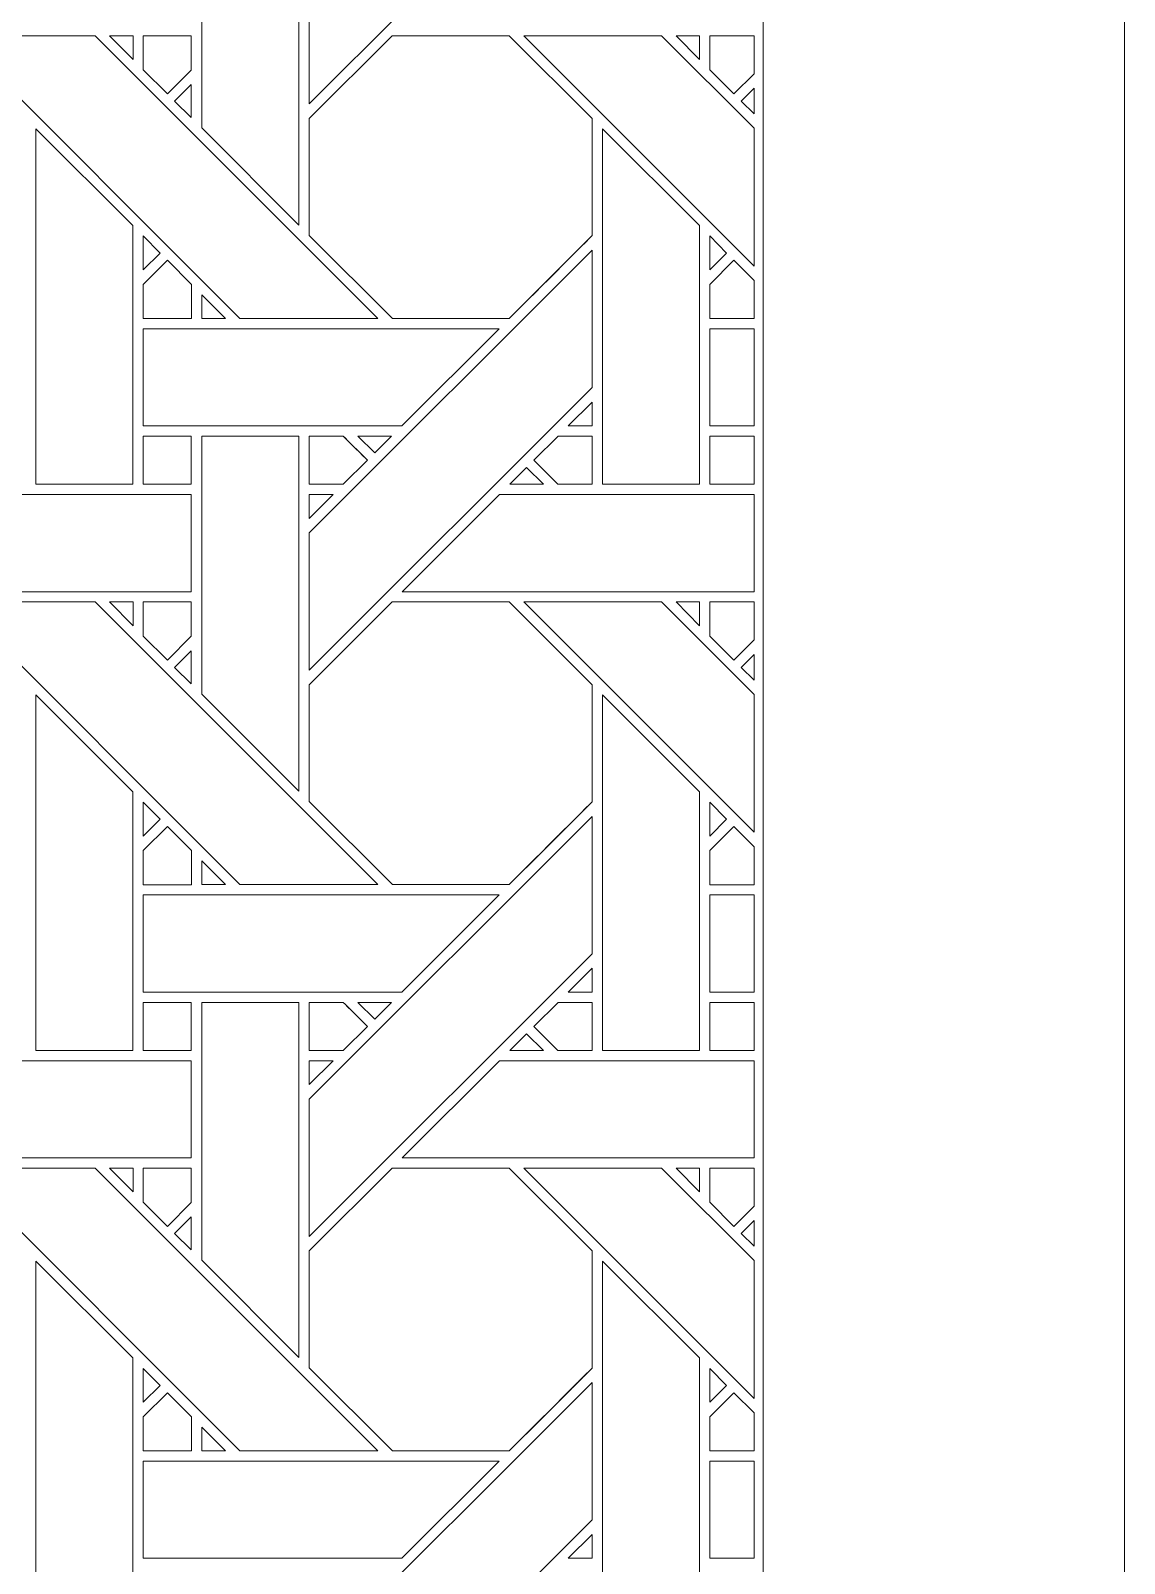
# Model space of a CAD drawing. Header units: inches. Extents: x 8.9 to 15.9, y 4.1 to 14.1.
# Drawn here: x 14.051 to 15.883, y 6.533 to 9.101 of the extents above; entities that cross this region are included whole.
import ezdxf

# ---------------------------------------------------------------- set-up
doc = ezdxf.new("R2010")
doc.units = ezdxf.units.IN
doc.header["$MEASUREMENT"] = 0
doc.layers.add('Design', color=7, linetype='Continuous', lineweight=0)

msp = doc.modelspace()

# ---------------------------------------------------------------- linework, layer by layer
at = {"layer": 'Design'}
for points, knots in [([(12.3829, 14.0948), (10.4499, 14.0948), (8.8829, 12.5278), (8.8829, 10.5948), (8.8829, 10.5948), (8.8829, 4.0948), (8.8829, 4.0948), (8.8829, 4.0948), (15.8829, 4.0948), (15.8829, 4.0948), (15.8829, 4.0948), (15.8829, 10.5948), (15.8829, 10.5948), (15.8829, 12.5278), (14.3159, 14.0948), (12.3829, 14.0948)], [0, 0, 0, 0, 1, 1, 1, 2, 2, 2, 3, 3, 3, 4, 4, 4, 5, 5, 5, 5]), ([(12.3829, 13.4898), (10.7865, 13.4898), (9.4879, 12.1911), (9.4879, 10.5948), (9.4879, 10.5948), (9.4879, 4.6998), (9.4879, 4.6998), (9.4879, 4.6998), (15.2779, 4.6998), (15.2779, 4.6998), (15.2779, 4.6998), (15.2779, 10.5948), (15.2779, 10.5948), (15.2779, 12.1911), (13.9792, 13.4898), (12.3829, 13.4898)], [0, 0, 0, 0, 1, 1, 1, 2, 2, 2, 3, 3, 3, 4, 4, 4, 5, 5, 5, 5]), ([(14.5179, 8.978), (14.5179, 8.978), (14.5179, 9.2081), (14.5179, 9.2081), (14.5179, 9.2081), (14.9915, 9.6817), (14.9915, 9.6817), (14.9915, 9.6817), (14.9915, 9.4516), (14.9915, 9.4516), (14.9915, 9.4516), (14.5179, 8.978), (14.5179, 8.978)], [0, 0, 0, 0, 1, 1, 1, 2, 2, 2, 3, 3, 3, 4, 4, 4, 4]), ([(14.5007, 8.7751), (14.5007, 8.7751), (14.3378, 8.938), (14.3378, 8.938), (14.3378, 8.938), (14.3378, 9.3702), (14.3378, 9.3702), (14.3378, 9.3702), (14.5007, 9.3702), (14.5007, 9.3702), (14.5007, 9.3702), (14.5007, 8.7751), (14.5007, 8.7751)], [0, 0, 0, 0, 1, 1, 1, 2, 2, 2, 3, 3, 3, 4, 4, 4, 4]), ([(14.4018, 8.6187), (14.4018, 8.6187), (13.9283, 9.0923), (13.9283, 9.0923), (13.9283, 9.0923), (14.1592, 9.0923), (14.1592, 9.0923), (14.1592, 9.0923), (14.6329, 8.6187), (14.6329, 8.6187), (14.6329, 8.6187), (14.4018, 8.6187), (14.4018, 8.6187)], [0, 0, 0, 0, 1, 1, 1, 2, 2, 2, 3, 3, 3, 4, 4, 4, 4]), ([(14.2228, 9.0923), (14.2228, 9.0923), (14.2228, 9.0525), (14.2228, 9.0525), (14.2228, 9.0525), (14.1833, 9.0923), (14.1833, 9.0923), (14.1833, 9.0923), (14.2228, 9.0923), (14.2228, 9.0923)], [0, 0, 0, 0, 1, 1, 1, 2, 2, 2, 3, 3, 3, 3]), ([(14.3203, 9.0923), (14.3203, 9.0923), (14.3203, 9.0347), (14.3203, 9.0347), (14.3203, 9.0347), (14.2803, 8.9948), (14.2803, 8.9948), (14.2803, 8.9948), (14.24, 9.0351), (14.24, 9.0351), (14.24, 9.0351), (14.24, 9.0923), (14.24, 9.0923), (14.24, 9.0923), (14.3203, 9.0923), (14.3203, 9.0923)], [0, 0, 0, 0, 1, 1, 1, 2, 2, 2, 3, 3, 3, 4, 4, 4, 5, 5, 5, 5]), ([(14.2803, 8.9948), (14.2803, 8.9948), (14.24, 9.0351), (14.24, 9.0351), (14.24, 9.0351), (14.24, 9.0923), (14.24, 9.0923), (14.24, 9.0923), (14.3203, 9.0923), (14.3203, 9.0923), (14.3203, 9.0923), (14.3203, 9.0347), (14.3203, 9.0347), (14.3203, 9.0347), (14.2803, 8.9948), (14.2803, 8.9948)], [0, 0, 0, 0, 1, 1, 1, 2, 2, 2, 3, 3, 3, 4, 4, 4, 5, 5, 5, 5]), ([(14.6566, 9.0923), (14.6566, 9.0923), (14.8528, 9.0923), (14.8528, 9.0923), (14.8528, 9.0923), (14.9915, 8.9536), (14.9915, 8.9536), (14.9915, 8.9536), (14.9915, 8.7574), (14.9915, 8.7574), (14.9737, 8.7395), (14.8618, 8.6277), (14.8528, 8.6187), (14.8528, 8.6187), (14.6571, 8.6187), (14.6571, 8.6187), (14.6571, 8.6187), (14.5179, 8.7579), (14.5179, 8.7579), (14.5179, 8.7579), (14.5179, 8.9536), (14.5179, 8.9536), (14.5179, 8.9536), (14.6566, 9.0923), (14.6566, 9.0923)], [0, 0, 0, 0, 1, 1, 1, 2, 2, 2, 3, 3, 3, 4, 4, 4, 5, 5, 5, 6, 6, 6, 7, 7, 7, 8, 8, 8, 8]), ([(14.9915, 8.7574), (14.9735, 8.7392), (14.8616, 8.6275), (14.8528, 8.6187), (14.8528, 8.6187), (14.6571, 8.6187), (14.6571, 8.6187), (14.6571, 8.6187), (14.5179, 8.7579), (14.5179, 8.7579), (14.5179, 8.7579), (14.5179, 8.9536), (14.5179, 8.9536), (14.5179, 8.9536), (14.6566, 9.0923), (14.6566, 9.0923), (14.6566, 9.0923), (14.8528, 9.0923), (14.8528, 9.0923), (14.8528, 9.0923), (14.9915, 8.9536), (14.9915, 8.9536), (14.9915, 8.9536), (14.9915, 8.7574), (14.9915, 8.7574)], [0, 0, 0, 0, 1, 1, 1, 2, 2, 2, 3, 3, 3, 4, 4, 4, 5, 5, 5, 6, 6, 6, 7, 7, 7, 8, 8, 8, 8]), ([(15.2629, 8.7064), (15.2629, 8.7064), (14.877, 9.0923), (14.877, 9.0923), (14.877, 9.0923), (15.1079, 9.0923), (15.1079, 9.0923), (15.1079, 9.0923), (15.2629, 8.9374), (15.2629, 8.9374), (15.2629, 8.9374), (15.2629, 8.7064), (15.2629, 8.7064)], [0, 0, 0, 0, 1, 1, 1, 2, 2, 2, 3, 3, 3, 4, 4, 4, 4]), ([(15.1321, 9.0923), (15.1321, 9.0923), (15.1715, 9.0923), (15.1715, 9.0923), (15.1715, 9.0923), (15.1715, 9.0525), (15.1715, 9.0525), (15.1715, 9.0525), (15.1321, 9.0923), (15.1321, 9.0923)], [0, 0, 0, 0, 1, 1, 1, 2, 2, 2, 3, 3, 3, 3]), ([(15.2629, 9.0923), (15.2629, 9.0923), (15.2629, 9.0286), (15.2629, 9.0286), (15.2629, 9.0286), (15.2291, 8.9948), (15.2291, 8.9948), (15.2291, 8.9948), (15.1887, 9.0351), (15.1887, 9.0351), (15.1887, 9.0351), (15.1887, 9.0923), (15.1887, 9.0923), (15.1887, 9.0923), (15.2629, 9.0923), (15.2629, 9.0923)], [0, 0, 0, 0, 1, 1, 1, 2, 2, 2, 3, 3, 3, 4, 4, 4, 5, 5, 5, 5]), ([(15.2629, 9.0286), (15.2629, 9.0286), (15.2291, 8.9948), (15.2291, 8.9948), (15.2291, 8.9948), (15.1887, 9.0351), (15.1887, 9.0351), (15.1887, 9.0351), (15.1887, 9.0923), (15.1887, 9.0923), (15.1887, 9.0923), (15.2629, 9.0923), (15.2629, 9.0923), (15.2629, 9.0923), (15.2629, 9.0286), (15.2629, 9.0286)], [0, 0, 0, 0, 1, 1, 1, 2, 2, 2, 3, 3, 3, 4, 4, 4, 5, 5, 5, 5]), ([(14.3203, 9.0105), (14.3203, 9.0105), (14.3203, 8.9553), (14.3203, 8.9553), (14.3203, 8.9553), (14.2925, 8.9827), (14.2925, 8.9827), (14.2925, 8.9827), (14.3203, 9.0105), (14.3203, 9.0105)], [0, 0, 0, 0, 1, 1, 1, 2, 2, 2, 3, 3, 3, 3]), ([(15.2629, 8.9614), (15.2629, 8.9614), (15.2412, 8.9827), (15.2412, 8.9827), (15.2412, 8.9827), (15.2629, 9.0044), (15.2629, 9.0044), (15.2629, 9.0044), (15.2629, 8.9614), (15.2629, 8.9614)], [0, 0, 0, 0, 1, 1, 1, 2, 2, 2, 3, 3, 3, 3]), ([(14.0599, 8.3407), (14.0599, 8.3407), (14.0599, 8.9365), (14.0599, 8.9365), (14.0599, 8.9365), (14.2227, 8.7744), (14.2227, 8.7744), (14.2227, 8.7744), (14.2227, 8.3407), (14.2227, 8.3407), (14.2227, 8.3407), (14.0599, 8.3407), (14.0599, 8.3407)], [0, 0, 0, 0, 1, 1, 1, 2, 2, 2, 3, 3, 3, 4, 4, 4, 4]), ([(15.0087, 8.3407), (15.0087, 8.3407), (15.0087, 8.9365), (15.0087, 8.9365), (15.0087, 8.9365), (15.1714, 8.7744), (15.1714, 8.7744), (15.1714, 8.7744), (15.1714, 8.3407), (15.1714, 8.3407), (15.1714, 8.3407), (15.0087, 8.3407), (15.0087, 8.3407)], [0, 0, 0, 0, 1, 1, 1, 2, 2, 2, 3, 3, 3, 4, 4, 4, 4]), ([(14.24, 8.7001), (14.24, 8.7001), (14.24, 8.7569), (14.24, 8.7569), (14.24, 8.7569), (14.2682, 8.7283), (14.2682, 8.7283), (14.2682, 8.7283), (14.24, 8.7001), (14.24, 8.7001)], [0, 0, 0, 0, 1, 1, 1, 2, 2, 2, 3, 3, 3, 3]), ([(14.5179, 8.0293), (14.5179, 8.0293), (14.5179, 8.2594), (14.5179, 8.2594), (14.5179, 8.2594), (14.9915, 8.733), (14.9915, 8.733), (14.9915, 8.733), (14.9915, 8.5029), (14.9915, 8.5029), (14.9915, 8.5029), (14.5179, 8.0293), (14.5179, 8.0293)], [0, 0, 0, 0, 1, 1, 1, 2, 2, 2, 3, 3, 3, 4, 4, 4, 4]), ([(15.1887, 8.7001), (15.1887, 8.7001), (15.1887, 8.7569), (15.1887, 8.7569), (15.1887, 8.7569), (15.2169, 8.7283), (15.2169, 8.7283), (15.2169, 8.7283), (15.1887, 8.7001), (15.1887, 8.7001)], [0, 0, 0, 0, 1, 1, 1, 2, 2, 2, 3, 3, 3, 3]), ([(14.24, 8.6184), (14.24, 8.6184), (14.24, 8.6757), (14.24, 8.6757), (14.24, 8.6757), (14.2803, 8.7161), (14.2803, 8.7161), (14.2803, 8.7161), (14.3207, 8.6757), (14.3207, 8.6757), (14.3207, 8.6757), (14.3207, 8.6184), (14.3207, 8.6184), (14.3207, 8.6184), (14.24, 8.6184), (14.24, 8.6184)], [0, 0, 0, 0, 1, 1, 1, 2, 2, 2, 3, 3, 3, 4, 4, 4, 5, 5, 5, 5]), ([(14.2803, 8.7161), (14.2803, 8.7161), (14.3207, 8.6757), (14.3207, 8.6757), (14.3207, 8.6757), (14.3207, 8.6184), (14.3207, 8.6184), (14.3207, 8.6184), (14.24, 8.6184), (14.24, 8.6184), (14.24, 8.6184), (14.24, 8.6757), (14.24, 8.6757), (14.24, 8.6757), (14.2803, 8.7161), (14.2803, 8.7161)], [0, 0, 0, 0, 1, 1, 1, 2, 2, 2, 3, 3, 3, 4, 4, 4, 5, 5, 5, 5]), ([(15.1887, 8.6184), (15.1887, 8.6184), (15.1887, 8.6757), (15.1887, 8.6757), (15.1887, 8.6757), (15.2291, 8.7161), (15.2291, 8.7161), (15.2291, 8.7161), (15.2629, 8.6823), (15.2629, 8.6823), (15.2629, 8.6823), (15.2629, 8.6184), (15.2629, 8.6184), (15.2629, 8.6184), (15.1887, 8.6184), (15.1887, 8.6184)], [0, 0, 0, 0, 1, 1, 1, 2, 2, 2, 3, 3, 3, 4, 4, 4, 5, 5, 5, 5]), ([(15.2629, 8.6184), (15.2629, 8.6184), (15.1887, 8.6184), (15.1887, 8.6184), (15.1887, 8.6184), (15.1887, 8.6757), (15.1887, 8.6757), (15.1887, 8.6757), (15.2291, 8.7161), (15.2291, 8.7161), (15.2291, 8.7161), (15.2629, 8.6823), (15.2629, 8.6823), (15.2629, 8.6823), (15.2629, 8.6184), (15.2629, 8.6184)], [0, 0, 0, 0, 1, 1, 1, 2, 2, 2, 3, 3, 3, 4, 4, 4, 5, 5, 5, 5]), ([(14.3379, 8.6187), (14.3379, 8.6187), (14.3379, 8.6585), (14.3379, 8.6585), (14.3379, 8.6585), (14.3776, 8.6187), (14.3776, 8.6187), (14.3776, 8.6187), (14.3379, 8.6187), (14.3379, 8.6187)], [0, 0, 0, 0, 1, 1, 1, 2, 2, 2, 3, 3, 3, 3]), ([(14.24, 8.4387), (14.24, 8.4387), (14.24, 8.6014), (14.24, 8.6014), (14.24, 8.6014), (14.8357, 8.6014), (14.8357, 8.6014), (14.8357, 8.6014), (14.673, 8.4387), (14.673, 8.4387), (14.673, 8.4387), (14.24, 8.4387), (14.24, 8.4387)], [0, 0, 0, 0, 1, 1, 1, 2, 2, 2, 3, 3, 3, 4, 4, 4, 4]), ([(15.2629, 8.4387), (15.2629, 8.4387), (15.1887, 8.4387), (15.1887, 8.4387), (15.1887, 8.4387), (15.1887, 8.6014), (15.1887, 8.6014), (15.1887, 8.6014), (15.2629, 8.6014), (15.2629, 8.6014), (15.2629, 8.6014), (15.2629, 8.4387), (15.2629, 8.4387)], [0, 0, 0, 0, 1, 1, 1, 2, 2, 2, 3, 3, 3, 4, 4, 4, 4]), ([(14.9915, 8.4785), (14.9915, 8.4785), (14.9915, 8.4388), (14.9915, 8.4388), (14.9915, 8.4388), (14.9517, 8.4388), (14.9517, 8.4388), (14.9517, 8.4388), (14.9915, 8.4785), (14.9915, 8.4785)], [0, 0, 0, 0, 1, 1, 1, 2, 2, 2, 3, 3, 3, 3]), ([(14.3203, 8.3407), (14.3203, 8.3407), (14.24, 8.3407), (14.24, 8.3407), (14.24, 8.3407), (14.24, 8.4215), (14.24, 8.4215), (14.24, 8.4215), (14.3203, 8.4215), (14.3203, 8.4215), (14.3203, 8.4215), (14.3203, 8.3407), (14.3203, 8.3407)], [0, 0, 0, 0, 1, 1, 1, 2, 2, 2, 3, 3, 3, 4, 4, 4, 4]), ([(14.24, 8.3407), (14.24, 8.3407), (14.24, 8.4215), (14.24, 8.4215), (14.24, 8.4215), (14.3203, 8.4215), (14.3203, 8.4215), (14.3203, 8.4215), (14.3203, 8.3407), (14.3203, 8.3407), (14.3203, 8.3407), (14.24, 8.3407), (14.24, 8.3407)], [0, 0, 0, 0, 1, 1, 1, 2, 2, 2, 3, 3, 3, 4, 4, 4, 4]), ([(14.5007, 7.8264), (14.5007, 7.8264), (14.3378, 7.9893), (14.3378, 7.9893), (14.3378, 7.9893), (14.3378, 8.4215), (14.3378, 8.4215), (14.3378, 8.4215), (14.5007, 8.4215), (14.5007, 8.4215), (14.5007, 8.4215), (14.5007, 7.8264), (14.5007, 7.8264)], [0, 0, 0, 0, 1, 1, 1, 2, 2, 2, 3, 3, 3, 4, 4, 4, 4]), ([(14.5749, 8.4215), (14.5801, 8.4163), (14.6108, 8.3855), (14.6153, 8.3811), (14.6153, 8.3811), (14.5748, 8.3407), (14.5748, 8.3407), (14.5748, 8.3407), (14.5179, 8.3407), (14.5179, 8.3407), (14.5179, 8.3407), (14.5179, 8.4215), (14.5179, 8.4215), (14.5179, 8.4215), (14.5749, 8.4215), (14.5749, 8.4215)], [0, 0, 0, 0, 1, 1, 1, 2, 2, 2, 3, 3, 3, 4, 4, 4, 5, 5, 5, 5]), ([(14.5179, 8.3407), (14.5179, 8.3407), (14.5179, 8.4215), (14.5179, 8.4215), (14.5179, 8.4215), (14.5749, 8.4215), (14.5749, 8.4215), (14.5749, 8.4215), (14.6153, 8.3811), (14.6153, 8.3811), (14.6153, 8.3811), (14.5748, 8.3407), (14.5748, 8.3407), (14.5748, 8.3407), (14.5179, 8.3407), (14.5179, 8.3407)], [0, 0, 0, 0, 1, 1, 1, 2, 2, 2, 3, 3, 3, 4, 4, 4, 5, 5, 5, 5]), ([(14.5993, 8.4215), (14.5993, 8.4215), (14.6557, 8.4215), (14.6557, 8.4215), (14.6557, 8.4215), (14.6275, 8.3933), (14.6275, 8.3933), (14.6275, 8.3933), (14.5993, 8.4215), (14.5993, 8.4215)], [0, 0, 0, 0, 1, 1, 1, 2, 2, 2, 3, 3, 3, 3]), ([(14.9915, 8.4215), (14.9915, 8.4215), (14.9915, 8.3407), (14.9915, 8.3407), (14.9915, 8.3407), (14.9344, 8.3407), (14.9344, 8.3407), (14.9344, 8.3407), (14.8941, 8.3811), (14.8941, 8.3811), (14.8941, 8.3811), (14.9345, 8.4215), (14.9345, 8.4215), (14.9345, 8.4215), (14.9915, 8.4215), (14.9915, 8.4215)], [0, 0, 0, 0, 1, 1, 1, 2, 2, 2, 3, 3, 3, 4, 4, 4, 5, 5, 5, 5]), ([(14.8941, 8.3811), (14.8941, 8.3811), (14.9345, 8.4215), (14.9345, 8.4215), (14.9345, 8.4215), (14.9915, 8.4215), (14.9915, 8.4215), (14.9915, 8.4215), (14.9915, 8.3407), (14.9915, 8.3407), (14.9915, 8.3407), (14.9344, 8.3407), (14.9344, 8.3407), (14.9344, 8.3407), (14.8941, 8.3811), (14.8941, 8.3811)], [0, 0, 0, 0, 1, 1, 1, 2, 2, 2, 3, 3, 3, 4, 4, 4, 5, 5, 5, 5]), ([(15.2629, 8.3407), (15.2629, 8.3407), (15.1887, 8.3407), (15.1887, 8.3407), (15.1887, 8.3407), (15.1887, 8.4215), (15.1887, 8.4215), (15.1887, 8.4215), (15.2629, 8.4215), (15.2629, 8.4215), (15.2629, 8.4215), (15.2629, 8.3407), (15.2629, 8.3407)], [0, 0, 0, 0, 1, 1, 1, 2, 2, 2, 3, 3, 3, 4, 4, 4, 4]), ([(15.2629, 8.3407), (15.2629, 8.3407), (15.1887, 8.3407), (15.1887, 8.3407), (15.1887, 8.3407), (15.1887, 8.4215), (15.1887, 8.4215), (15.1887, 8.4215), (15.2629, 8.4215), (15.2629, 8.4215), (15.2629, 8.4215), (15.2629, 8.3407), (15.2629, 8.3407)], [0, 0, 0, 0, 1, 1, 1, 2, 2, 2, 3, 3, 3, 4, 4, 4, 4]), ([(14.8819, 8.3689), (14.8819, 8.3689), (14.9102, 8.3407), (14.9102, 8.3407), (14.9102, 8.3407), (14.8537, 8.3407), (14.8537, 8.3407), (14.8537, 8.3407), (14.8819, 8.3689), (14.8819, 8.3689)], [0, 0, 0, 0, 1, 1, 1, 2, 2, 2, 3, 3, 3, 3]), ([(14.3203, 8.3235), (14.3203, 8.3235), (14.3203, 8.1607), (14.3203, 8.1607), (14.3203, 8.1607), (13.725, 8.1607), (13.725, 8.1607), (13.725, 8.1607), (13.8878, 8.3235), (13.8878, 8.3235), (13.8878, 8.3235), (14.3203, 8.3235), (14.3203, 8.3235)], [0, 0, 0, 0, 1, 1, 1, 2, 2, 2, 3, 3, 3, 4, 4, 4, 4]), ([(14.5577, 8.3235), (14.5577, 8.3235), (14.5179, 8.2837), (14.5179, 8.2837), (14.5179, 8.2837), (14.5179, 8.3235), (14.5179, 8.3235), (14.5179, 8.3235), (14.5577, 8.3235), (14.5577, 8.3235)], [0, 0, 0, 0, 1, 1, 1, 2, 2, 2, 3, 3, 3, 3]), ([(15.2629, 8.1607), (15.2629, 8.1607), (14.6737, 8.1607), (14.6737, 8.1607), (14.6737, 8.1607), (14.8365, 8.3235), (14.8365, 8.3235), (14.8365, 8.3235), (15.2629, 8.3235), (15.2629, 8.3235), (15.2629, 8.3235), (15.2629, 8.1607), (15.2629, 8.1607)], [0, 0, 0, 0, 1, 1, 1, 2, 2, 2, 3, 3, 3, 4, 4, 4, 4]), ([(14.4018, 7.67), (14.4018, 7.67), (13.9283, 8.1436), (13.9283, 8.1436), (13.9283, 8.1436), (14.1592, 8.1436), (14.1592, 8.1436), (14.1592, 8.1436), (14.6329, 7.67), (14.6329, 7.67), (14.6329, 7.67), (14.4018, 7.67), (14.4018, 7.67)], [0, 0, 0, 0, 1, 1, 1, 2, 2, 2, 3, 3, 3, 4, 4, 4, 4]), ([(14.2228, 8.1436), (14.2228, 8.1436), (14.2228, 8.1038), (14.2228, 8.1038), (14.2228, 8.1038), (14.1833, 8.1436), (14.1833, 8.1436), (14.1833, 8.1436), (14.2228, 8.1436), (14.2228, 8.1436)], [0, 0, 0, 0, 1, 1, 1, 2, 2, 2, 3, 3, 3, 3]), ([(14.3203, 8.1436), (14.3203, 8.1436), (14.3203, 8.086), (14.3203, 8.086), (14.3203, 8.086), (14.2803, 8.046), (14.2803, 8.046), (14.2803, 8.046), (14.24, 8.0864), (14.24, 8.0864), (14.24, 8.0864), (14.24, 8.1436), (14.24, 8.1436), (14.24, 8.1436), (14.3203, 8.1436), (14.3203, 8.1436)], [0, 0, 0, 0, 1, 1, 1, 2, 2, 2, 3, 3, 3, 4, 4, 4, 5, 5, 5, 5]), ([(14.2803, 8.046), (14.2803, 8.046), (14.24, 8.0864), (14.24, 8.0864), (14.24, 8.0864), (14.24, 8.1436), (14.24, 8.1436), (14.24, 8.1436), (14.3203, 8.1436), (14.3203, 8.1436), (14.3203, 8.1436), (14.3203, 8.086), (14.3203, 8.086), (14.3203, 8.086), (14.2803, 8.046), (14.2803, 8.046)], [0, 0, 0, 0, 1, 1, 1, 2, 2, 2, 3, 3, 3, 4, 4, 4, 5, 5, 5, 5]), ([(14.6566, 8.1436), (14.6566, 8.1436), (14.8528, 8.1436), (14.8528, 8.1436), (14.8528, 8.1436), (14.9915, 8.0049), (14.9915, 8.0049), (14.9915, 8.0049), (14.9915, 7.8086), (14.9915, 7.8086), (14.9737, 7.7907), (14.8618, 7.679), (14.8528, 7.67), (14.8528, 7.67), (14.6571, 7.67), (14.6571, 7.67), (14.6571, 7.67), (14.5179, 7.8092), (14.5179, 7.8092), (14.5179, 7.8092), (14.5179, 8.0049), (14.5179, 8.0049), (14.5179, 8.0049), (14.6566, 8.1436), (14.6566, 8.1436)], [0, 0, 0, 0, 1, 1, 1, 2, 2, 2, 3, 3, 3, 4, 4, 4, 5, 5, 5, 6, 6, 6, 7, 7, 7, 8, 8, 8, 8]), ([(14.9915, 7.8086), (14.9736, 7.7906), (14.8617, 7.6789), (14.8528, 7.67), (14.8528, 7.67), (14.6571, 7.67), (14.6571, 7.67), (14.6571, 7.67), (14.5179, 7.8092), (14.5179, 7.8092), (14.5179, 7.8092), (14.5179, 8.0049), (14.5179, 8.0049), (14.5179, 8.0049), (14.6566, 8.1436), (14.6566, 8.1436), (14.6566, 8.1436), (14.8528, 8.1436), (14.8528, 8.1436), (14.8528, 8.1436), (14.9915, 8.0049), (14.9915, 8.0049), (14.9915, 8.0049), (14.9915, 7.8086), (14.9915, 7.8086)], [0, 0, 0, 0, 1, 1, 1, 2, 2, 2, 3, 3, 3, 4, 4, 4, 5, 5, 5, 6, 6, 6, 7, 7, 7, 8, 8, 8, 8]), ([(15.2629, 7.7577), (15.2629, 7.7577), (14.877, 8.1436), (14.877, 8.1436), (14.877, 8.1436), (15.1079, 8.1436), (15.1079, 8.1436), (15.1079, 8.1436), (15.2629, 7.9887), (15.2629, 7.9887), (15.2629, 7.9887), (15.2629, 7.7577), (15.2629, 7.7577)], [0, 0, 0, 0, 1, 1, 1, 2, 2, 2, 3, 3, 3, 4, 4, 4, 4]), ([(15.1321, 8.1436), (15.1321, 8.1436), (15.1715, 8.1436), (15.1715, 8.1436), (15.1715, 8.1436), (15.1715, 8.1038), (15.1715, 8.1038), (15.1715, 8.1038), (15.1321, 8.1436), (15.1321, 8.1436)], [0, 0, 0, 0, 1, 1, 1, 2, 2, 2, 3, 3, 3, 3]), ([(15.2629, 8.1436), (15.2629, 8.1436), (15.2629, 8.0799), (15.2629, 8.0799), (15.2629, 8.0799), (15.2291, 8.046), (15.2291, 8.046), (15.2291, 8.046), (15.1887, 8.0864), (15.1887, 8.0864), (15.1887, 8.0864), (15.1887, 8.1436), (15.1887, 8.1436), (15.1887, 8.1436), (15.2629, 8.1436), (15.2629, 8.1436)], [0, 0, 0, 0, 1, 1, 1, 2, 2, 2, 3, 3, 3, 4, 4, 4, 5, 5, 5, 5]), ([(15.2629, 8.0799), (15.2629, 8.0799), (15.2291, 8.046), (15.2291, 8.046), (15.2291, 8.046), (15.1887, 8.0864), (15.1887, 8.0864), (15.1887, 8.0864), (15.1887, 8.1436), (15.1887, 8.1436), (15.1887, 8.1436), (15.2629, 8.1436), (15.2629, 8.1436), (15.2629, 8.1436), (15.2629, 8.0799), (15.2629, 8.0799)], [0, 0, 0, 0, 1, 1, 1, 2, 2, 2, 3, 3, 3, 4, 4, 4, 5, 5, 5, 5]), ([(14.3203, 8.0618), (14.3203, 8.0618), (14.3203, 8.0066), (14.3203, 8.0066), (14.3203, 8.0066), (14.2925, 8.034), (14.2925, 8.034), (14.2925, 8.034), (14.3203, 8.0618), (14.3203, 8.0618)], [0, 0, 0, 0, 1, 1, 1, 2, 2, 2, 3, 3, 3, 3]), ([(15.2629, 8.0126), (15.2629, 8.0126), (15.2412, 8.034), (15.2412, 8.034), (15.2412, 8.034), (15.2629, 8.0556), (15.2629, 8.0556), (15.2629, 8.0556), (15.2629, 8.0126), (15.2629, 8.0126)], [0, 0, 0, 0, 1, 1, 1, 2, 2, 2, 3, 3, 3, 3]), ([(14.0599, 7.392), (14.0599, 7.392), (14.0599, 7.9878), (14.0599, 7.9878), (14.0599, 7.9878), (14.2227, 7.8256), (14.2227, 7.8256), (14.2227, 7.8256), (14.2227, 7.392), (14.2227, 7.392), (14.2227, 7.392), (14.0599, 7.392), (14.0599, 7.392)], [0, 0, 0, 0, 1, 1, 1, 2, 2, 2, 3, 3, 3, 4, 4, 4, 4]), ([(15.0087, 7.392), (15.0087, 7.392), (15.0087, 7.9878), (15.0087, 7.9878), (15.0087, 7.9878), (15.1714, 7.8256), (15.1714, 7.8256), (15.1714, 7.8256), (15.1714, 7.392), (15.1714, 7.392), (15.1714, 7.392), (15.0087, 7.392), (15.0087, 7.392)], [0, 0, 0, 0, 1, 1, 1, 2, 2, 2, 3, 3, 3, 4, 4, 4, 4]), ([(14.24, 7.7514), (14.24, 7.7514), (14.24, 7.8082), (14.24, 7.8082), (14.24, 7.8082), (14.2682, 7.7796), (14.2682, 7.7796), (14.2682, 7.7796), (14.24, 7.7514), (14.24, 7.7514)], [0, 0, 0, 0, 1, 1, 1, 2, 2, 2, 3, 3, 3, 3]), ([(15.1887, 7.7514), (15.1887, 7.7514), (15.1887, 7.8082), (15.1887, 7.8082), (15.1887, 7.8082), (15.2169, 7.7796), (15.2169, 7.7796), (15.2169, 7.7796), (15.1887, 7.7514), (15.1887, 7.7514)], [0, 0, 0, 0, 1, 1, 1, 2, 2, 2, 3, 3, 3, 3]), ([(14.5179, 7.0805), (14.5179, 7.0805), (14.5179, 7.3106), (14.5179, 7.3106), (14.5179, 7.3106), (14.9915, 7.7842), (14.9915, 7.7842), (14.9915, 7.7842), (14.9915, 7.5542), (14.9915, 7.5542), (14.9915, 7.5542), (14.5179, 7.0805), (14.5179, 7.0805)], [0, 0, 0, 0, 1, 1, 1, 2, 2, 2, 3, 3, 3, 4, 4, 4, 4]), ([(14.24, 7.6697), (14.24, 7.6697), (14.24, 7.727), (14.24, 7.727), (14.24, 7.727), (14.2803, 7.7673), (14.2803, 7.7673), (14.2803, 7.7673), (14.3207, 7.727), (14.3207, 7.727), (14.3207, 7.727), (14.3207, 7.6697), (14.3207, 7.6697), (14.3207, 7.6697), (14.24, 7.6697), (14.24, 7.6697)], [0, 0, 0, 0, 1, 1, 1, 2, 2, 2, 3, 3, 3, 4, 4, 4, 5, 5, 5, 5]), ([(14.2803, 7.7673), (14.2803, 7.7673), (14.3207, 7.727), (14.3207, 7.727), (14.3207, 7.727), (14.3207, 7.6697), (14.3207, 7.6697), (14.3207, 7.6697), (14.24, 7.6697), (14.24, 7.6697), (14.24, 7.6697), (14.24, 7.727), (14.24, 7.727), (14.24, 7.727), (14.2803, 7.7673), (14.2803, 7.7673)], [0, 0, 0, 0, 1, 1, 1, 2, 2, 2, 3, 3, 3, 4, 4, 4, 5, 5, 5, 5]), ([(15.1887, 7.6697), (15.1887, 7.6697), (15.1887, 7.727), (15.1887, 7.727), (15.1887, 7.727), (15.2291, 7.7673), (15.2291, 7.7673), (15.2291, 7.7673), (15.2629, 7.7335), (15.2629, 7.7335), (15.2629, 7.7335), (15.2629, 7.6697), (15.2629, 7.6697), (15.2629, 7.6697), (15.1887, 7.6697), (15.1887, 7.6697)], [0, 0, 0, 0, 1, 1, 1, 2, 2, 2, 3, 3, 3, 4, 4, 4, 5, 5, 5, 5]), ([(15.2629, 7.6697), (15.2629, 7.6697), (15.1887, 7.6697), (15.1887, 7.6697), (15.1887, 7.6697), (15.1887, 7.727), (15.1887, 7.727), (15.1887, 7.727), (15.2291, 7.7673), (15.2291, 7.7673), (15.2291, 7.7673), (15.2629, 7.7335), (15.2629, 7.7335), (15.2629, 7.7335), (15.2629, 7.6697), (15.2629, 7.6697)], [0, 0, 0, 0, 1, 1, 1, 2, 2, 2, 3, 3, 3, 4, 4, 4, 5, 5, 5, 5]), ([(14.3379, 7.6699), (14.3379, 7.6699), (14.3379, 7.7097), (14.3379, 7.7097), (14.3379, 7.7097), (14.3776, 7.6699), (14.3776, 7.6699), (14.3776, 7.6699), (14.3379, 7.6699), (14.3379, 7.6699)], [0, 0, 0, 0, 1, 1, 1, 2, 2, 2, 3, 3, 3, 3]), ([(14.24, 7.49), (14.24, 7.49), (14.24, 7.6527), (14.24, 7.6527), (14.24, 7.6527), (14.8357, 7.6527), (14.8357, 7.6527), (14.8357, 7.6527), (14.673, 7.49), (14.673, 7.49), (14.673, 7.49), (14.24, 7.49), (14.24, 7.49)], [0, 0, 0, 0, 1, 1, 1, 2, 2, 2, 3, 3, 3, 4, 4, 4, 4]), ([(15.2629, 7.49), (15.2629, 7.49), (15.1887, 7.49), (15.1887, 7.49), (15.1887, 7.49), (15.1887, 7.6527), (15.1887, 7.6527), (15.1887, 7.6527), (15.2629, 7.6527), (15.2629, 7.6527), (15.2629, 7.6527), (15.2629, 7.49), (15.2629, 7.49)], [0, 0, 0, 0, 1, 1, 1, 2, 2, 2, 3, 3, 3, 4, 4, 4, 4]), ([(14.9915, 7.5298), (14.9915, 7.5298), (14.9915, 7.49), (14.9915, 7.49), (14.9915, 7.49), (14.9517, 7.49), (14.9517, 7.49), (14.9517, 7.49), (14.9915, 7.5298), (14.9915, 7.5298)], [0, 0, 0, 0, 1, 1, 1, 2, 2, 2, 3, 3, 3, 3]), ([(14.3203, 7.3919), (14.3203, 7.3919), (14.24, 7.3919), (14.24, 7.3919), (14.24, 7.3919), (14.24, 7.4727), (14.24, 7.4727), (14.24, 7.4727), (14.3203, 7.4727), (14.3203, 7.4727), (14.3203, 7.4727), (14.3203, 7.3919), (14.3203, 7.3919)], [0, 0, 0, 0, 1, 1, 1, 2, 2, 2, 3, 3, 3, 4, 4, 4, 4]), ([(14.24, 7.3919), (14.24, 7.3919), (14.24, 7.4727), (14.24, 7.4727), (14.24, 7.4727), (14.3203, 7.4727), (14.3203, 7.4727), (14.3203, 7.4727), (14.3203, 7.3919), (14.3203, 7.3919), (14.3203, 7.3919), (14.24, 7.3919), (14.24, 7.3919)], [0, 0, 0, 0, 1, 1, 1, 2, 2, 2, 3, 3, 3, 4, 4, 4, 4]), ([(14.5007, 6.8776), (14.5007, 6.8776), (14.3378, 7.0405), (14.3378, 7.0405), (14.3378, 7.0405), (14.3378, 7.4727), (14.3378, 7.4727), (14.3378, 7.4727), (14.5007, 7.4727), (14.5007, 7.4727), (14.5007, 7.4727), (14.5007, 6.8776), (14.5007, 6.8776)], [0, 0, 0, 0, 1, 1, 1, 2, 2, 2, 3, 3, 3, 4, 4, 4, 4]), ([(14.5749, 7.4727), (14.5801, 7.4676), (14.6108, 7.4368), (14.6153, 7.4324), (14.6153, 7.4324), (14.5748, 7.3919), (14.5748, 7.3919), (14.5748, 7.3919), (14.5179, 7.3919), (14.5179, 7.3919), (14.5179, 7.3919), (14.5179, 7.4727), (14.5179, 7.4727), (14.5179, 7.4727), (14.5749, 7.4727), (14.5749, 7.4727)], [0, 0, 0, 0, 1, 1, 1, 2, 2, 2, 3, 3, 3, 4, 4, 4, 5, 5, 5, 5]), ([(14.5179, 7.3919), (14.5179, 7.3919), (14.5179, 7.4727), (14.5179, 7.4727), (14.5179, 7.4727), (14.5749, 7.4727), (14.5749, 7.4727), (14.5803, 7.4674), (14.6111, 7.4366), (14.6153, 7.4324), (14.6153, 7.4324), (14.5748, 7.3919), (14.5748, 7.3919), (14.5748, 7.3919), (14.5179, 7.3919), (14.5179, 7.3919)], [0, 0, 0, 0, 1, 1, 1, 2, 2, 2, 3, 3, 3, 4, 4, 4, 5, 5, 5, 5]), ([(14.5993, 7.4727), (14.5993, 7.4727), (14.6557, 7.4727), (14.6557, 7.4727), (14.6557, 7.4727), (14.6275, 7.4446), (14.6275, 7.4446), (14.6275, 7.4446), (14.5993, 7.4727), (14.5993, 7.4727)], [0, 0, 0, 0, 1, 1, 1, 2, 2, 2, 3, 3, 3, 3]), ([(14.9915, 7.4727), (14.9915, 7.4727), (14.9915, 7.3919), (14.9915, 7.3919), (14.9915, 7.3919), (14.9344, 7.3919), (14.9344, 7.3919), (14.9344, 7.3919), (14.8941, 7.4323), (14.8941, 7.4323), (14.8941, 7.4323), (14.9345, 7.4727), (14.9345, 7.4727), (14.9345, 7.4727), (14.9915, 7.4727), (14.9915, 7.4727)], [0, 0, 0, 0, 1, 1, 1, 2, 2, 2, 3, 3, 3, 4, 4, 4, 5, 5, 5, 5]), ([(14.8941, 7.4323), (14.8941, 7.4323), (14.9345, 7.4727), (14.9345, 7.4727), (14.9345, 7.4727), (14.9915, 7.4727), (14.9915, 7.4727), (14.9915, 7.4727), (14.9915, 7.3919), (14.9915, 7.3919), (14.9915, 7.3919), (14.9344, 7.3919), (14.9344, 7.3919), (14.9344, 7.3919), (14.8941, 7.4323), (14.8941, 7.4323)], [0, 0, 0, 0, 1, 1, 1, 2, 2, 2, 3, 3, 3, 4, 4, 4, 5, 5, 5, 5]), ([(15.2629, 7.3919), (15.2629, 7.3919), (15.1887, 7.3919), (15.1887, 7.3919), (15.1887, 7.3919), (15.1887, 7.4727), (15.1887, 7.4727), (15.1887, 7.4727), (15.2629, 7.4727), (15.2629, 7.4727), (15.2629, 7.4727), (15.2629, 7.3919), (15.2629, 7.3919)], [0, 0, 0, 0, 1, 1, 1, 2, 2, 2, 3, 3, 3, 4, 4, 4, 4]), ([(15.2629, 7.3919), (15.2629, 7.3919), (15.1887, 7.3919), (15.1887, 7.3919), (15.1887, 7.3919), (15.1887, 7.4727), (15.1887, 7.4727), (15.1887, 7.4727), (15.2629, 7.4727), (15.2629, 7.4727), (15.2629, 7.4727), (15.2629, 7.3919), (15.2629, 7.3919)], [0, 0, 0, 0, 1, 1, 1, 2, 2, 2, 3, 3, 3, 4, 4, 4, 4]), ([(14.8819, 7.4202), (14.8819, 7.4202), (14.9102, 7.392), (14.9102, 7.392), (14.9102, 7.392), (14.8537, 7.392), (14.8537, 7.392), (14.8537, 7.392), (14.8819, 7.4202), (14.8819, 7.4202)], [0, 0, 0, 0, 1, 1, 1, 2, 2, 2, 3, 3, 3, 3]), ([(14.3203, 7.3748), (14.3203, 7.3748), (14.3203, 7.212), (14.3203, 7.212), (14.3203, 7.212), (13.725, 7.212), (13.725, 7.212), (13.725, 7.212), (13.8878, 7.3748), (13.8878, 7.3748), (13.8878, 7.3748), (14.3203, 7.3748), (14.3203, 7.3748)], [0, 0, 0, 0, 1, 1, 1, 2, 2, 2, 3, 3, 3, 4, 4, 4, 4]), ([(14.5577, 7.3748), (14.5577, 7.3748), (14.5179, 7.335), (14.5179, 7.335), (14.5179, 7.335), (14.5179, 7.3748), (14.5179, 7.3748), (14.5179, 7.3748), (14.5577, 7.3748), (14.5577, 7.3748)], [0, 0, 0, 0, 1, 1, 1, 2, 2, 2, 3, 3, 3, 3]), ([(15.2629, 7.212), (15.2629, 7.212), (14.6737, 7.212), (14.6737, 7.212), (14.6737, 7.212), (14.8365, 7.3748), (14.8365, 7.3748), (14.8365, 7.3748), (15.2629, 7.3748), (15.2629, 7.3748), (15.2629, 7.3748), (15.2629, 7.212), (15.2629, 7.212)], [0, 0, 0, 0, 1, 1, 1, 2, 2, 2, 3, 3, 3, 4, 4, 4, 4]), ([(14.4018, 6.7212), (14.4018, 6.7212), (13.9283, 7.1949), (13.9283, 7.1949), (13.9283, 7.1949), (14.1592, 7.1949), (14.1592, 7.1949), (14.1592, 7.1949), (14.6329, 6.7212), (14.6329, 6.7212), (14.6329, 6.7212), (14.4018, 6.7212), (14.4018, 6.7212)], [0, 0, 0, 0, 1, 1, 1, 2, 2, 2, 3, 3, 3, 4, 4, 4, 4]), ([(14.2228, 7.1949), (14.2228, 7.1949), (14.2228, 7.155), (14.2228, 7.155), (14.2228, 7.155), (14.1833, 7.1949), (14.1833, 7.1949), (14.1833, 7.1949), (14.2228, 7.1949), (14.2228, 7.1949)], [0, 0, 0, 0, 1, 1, 1, 2, 2, 2, 3, 3, 3, 3]), ([(14.3203, 7.1949), (14.3203, 7.1949), (14.3203, 7.1373), (14.3203, 7.1373), (14.3203, 7.1373), (14.2803, 7.0973), (14.2803, 7.0973), (14.2803, 7.0973), (14.24, 7.1377), (14.24, 7.1377), (14.24, 7.1377), (14.24, 7.1949), (14.24, 7.1949), (14.24, 7.1949), (14.3203, 7.1949), (14.3203, 7.1949)], [0, 0, 0, 0, 1, 1, 1, 2, 2, 2, 3, 3, 3, 4, 4, 4, 5, 5, 5, 5]), ([(14.2803, 7.0973), (14.2803, 7.0973), (14.24, 7.1377), (14.24, 7.1377), (14.24, 7.1377), (14.24, 7.1949), (14.24, 7.1949), (14.24, 7.1949), (14.3203, 7.1949), (14.3203, 7.1949), (14.3203, 7.1949), (14.3203, 7.1373), (14.3203, 7.1373), (14.3203, 7.1373), (14.2803, 7.0973), (14.2803, 7.0973)], [0, 0, 0, 0, 1, 1, 1, 2, 2, 2, 3, 3, 3, 4, 4, 4, 5, 5, 5, 5]), ([(14.6566, 7.1948), (14.6566, 7.1948), (14.8528, 7.1948), (14.8528, 7.1948), (14.8528, 7.1948), (14.9915, 7.0561), (14.9915, 7.0561), (14.9915, 7.0561), (14.9915, 6.8599), (14.9915, 6.8599), (14.9737, 6.842), (14.8618, 6.7302), (14.8528, 6.7212), (14.8528, 6.7212), (14.6571, 6.7212), (14.6571, 6.7212), (14.6571, 6.7212), (14.5179, 6.8605), (14.5179, 6.8605), (14.5179, 6.8605), (14.5179, 7.0561), (14.5179, 7.0561), (14.5179, 7.0561), (14.6566, 7.1948), (14.6566, 7.1948)], [0, 0, 0, 0, 1, 1, 1, 2, 2, 2, 3, 3, 3, 4, 4, 4, 5, 5, 5, 6, 6, 6, 7, 7, 7, 8, 8, 8, 8]), ([(14.9915, 6.8599), (14.9731, 6.8413), (14.8613, 6.7297), (14.8528, 6.7212), (14.8528, 6.7212), (14.6571, 6.7212), (14.6571, 6.7212), (14.6571, 6.7212), (14.5179, 6.8605), (14.5179, 6.8605), (14.5179, 6.8605), (14.5179, 7.0561), (14.5179, 7.0561), (14.5179, 7.0561), (14.6566, 7.1948), (14.6566, 7.1948), (14.6566, 7.1948), (14.8528, 7.1948), (14.8528, 7.1948), (14.8528, 7.1948), (14.9915, 7.0561), (14.9915, 7.0561), (14.9915, 7.0561), (14.9915, 6.8599), (14.9915, 6.8599)], [0, 0, 0, 0, 1, 1, 1, 2, 2, 2, 3, 3, 3, 4, 4, 4, 5, 5, 5, 6, 6, 6, 7, 7, 7, 8, 8, 8, 8]), ([(15.2629, 6.8089), (15.2629, 6.8089), (14.877, 7.1949), (14.877, 7.1949), (14.877, 7.1949), (15.1079, 7.1949), (15.1079, 7.1949), (15.1079, 7.1949), (15.2629, 7.04), (15.2629, 7.04), (15.2629, 7.04), (15.2629, 6.8089), (15.2629, 6.8089)], [0, 0, 0, 0, 1, 1, 1, 2, 2, 2, 3, 3, 3, 4, 4, 4, 4]), ([(15.1321, 7.1949), (15.1321, 7.1949), (15.1715, 7.1949), (15.1715, 7.1949), (15.1715, 7.1949), (15.1715, 7.155), (15.1715, 7.155), (15.1715, 7.155), (15.1321, 7.1949), (15.1321, 7.1949)], [0, 0, 0, 0, 1, 1, 1, 2, 2, 2, 3, 3, 3, 3]), ([(15.2629, 7.1949), (15.2629, 7.1949), (15.2629, 7.1311), (15.2629, 7.1311), (15.2629, 7.1311), (15.2291, 7.0973), (15.2291, 7.0973), (15.2291, 7.0973), (15.1887, 7.1377), (15.1887, 7.1377), (15.1887, 7.1377), (15.1887, 7.1949), (15.1887, 7.1949), (15.1887, 7.1949), (15.2629, 7.1949), (15.2629, 7.1949)], [0, 0, 0, 0, 1, 1, 1, 2, 2, 2, 3, 3, 3, 4, 4, 4, 5, 5, 5, 5]), ([(15.2629, 7.1311), (15.2629, 7.1311), (15.2291, 7.0973), (15.2291, 7.0973), (15.2291, 7.0973), (15.1887, 7.1377), (15.1887, 7.1377), (15.1887, 7.1377), (15.1887, 7.1949), (15.1887, 7.1949), (15.1887, 7.1949), (15.2629, 7.1949), (15.2629, 7.1949), (15.2629, 7.1949), (15.2629, 7.1311), (15.2629, 7.1311)], [0, 0, 0, 0, 1, 1, 1, 2, 2, 2, 3, 3, 3, 4, 4, 4, 5, 5, 5, 5]), ([(14.3203, 7.113), (14.3203, 7.113), (14.3203, 7.0579), (14.3203, 7.0579), (14.3203, 7.0579), (14.2925, 7.0853), (14.2925, 7.0853), (14.2925, 7.0853), (14.3203, 7.113), (14.3203, 7.113)], [0, 0, 0, 0, 1, 1, 1, 2, 2, 2, 3, 3, 3, 3]), ([(15.2629, 7.0639), (15.2629, 7.0639), (15.2412, 7.0853), (15.2412, 7.0853), (15.2412, 7.0853), (15.2629, 7.1069), (15.2629, 7.1069), (15.2629, 7.1069), (15.2629, 7.0639), (15.2629, 7.0639)], [0, 0, 0, 0, 1, 1, 1, 2, 2, 2, 3, 3, 3, 3]), ([(14.0599, 6.4432), (14.0599, 6.4432), (14.0599, 7.0391), (14.0599, 7.0391), (14.0599, 7.0391), (14.2227, 6.8769), (14.2227, 6.8769), (14.2227, 6.8769), (14.2227, 6.4432), (14.2227, 6.4432), (14.2227, 6.4432), (14.0599, 6.4432), (14.0599, 6.4432)], [0, 0, 0, 0, 1, 1, 1, 2, 2, 2, 3, 3, 3, 4, 4, 4, 4]), ([(15.0087, 6.4432), (15.0087, 6.4432), (15.0087, 7.0391), (15.0087, 7.0391), (15.0087, 7.0391), (15.1714, 6.8769), (15.1714, 6.8769), (15.1714, 6.8769), (15.1714, 6.4432), (15.1714, 6.4432), (15.1714, 6.4432), (15.0087, 6.4432), (15.0087, 6.4432)], [0, 0, 0, 0, 1, 1, 1, 2, 2, 2, 3, 3, 3, 4, 4, 4, 4]), ([(14.24, 6.8027), (14.24, 6.8027), (14.24, 6.8594), (14.24, 6.8594), (14.24, 6.8594), (14.2682, 6.8308), (14.2682, 6.8308), (14.2682, 6.8308), (14.24, 6.8027), (14.24, 6.8027)], [0, 0, 0, 0, 1, 1, 1, 2, 2, 2, 3, 3, 3, 3]), ([(15.1887, 6.8027), (15.1887, 6.8027), (15.1887, 6.8594), (15.1887, 6.8594), (15.1887, 6.8594), (15.2169, 6.8308), (15.2169, 6.8308), (15.2169, 6.8308), (15.1887, 6.8027), (15.1887, 6.8027)], [0, 0, 0, 0, 1, 1, 1, 2, 2, 2, 3, 3, 3, 3]), ([(14.5179, 6.1318), (14.5179, 6.1318), (14.5179, 6.3619), (14.5179, 6.3619), (14.5179, 6.3619), (14.9915, 6.8355), (14.9915, 6.8355), (14.9915, 6.8355), (14.9915, 6.6055), (14.9915, 6.6055), (14.9915, 6.6055), (14.5179, 6.1318), (14.5179, 6.1318)], [0, 0, 0, 0, 1, 1, 1, 2, 2, 2, 3, 3, 3, 4, 4, 4, 4]), ([(14.24, 6.721), (14.24, 6.721), (14.24, 6.7783), (14.24, 6.7783), (14.24, 6.7783), (14.2803, 6.8186), (14.2803, 6.8186), (14.2803, 6.8186), (14.3207, 6.7783), (14.3207, 6.7783), (14.3207, 6.7783), (14.3207, 6.721), (14.3207, 6.721), (14.3207, 6.721), (14.24, 6.721), (14.24, 6.721)], [0, 0, 0, 0, 1, 1, 1, 2, 2, 2, 3, 3, 3, 4, 4, 4, 5, 5, 5, 5]), ([(14.2803, 6.8186), (14.2803, 6.8186), (14.3207, 6.7783), (14.3207, 6.7783), (14.3207, 6.7783), (14.3207, 6.721), (14.3207, 6.721), (14.3207, 6.721), (14.24, 6.721), (14.24, 6.721), (14.24, 6.721), (14.24, 6.7783), (14.24, 6.7783), (14.24, 6.7783), (14.2803, 6.8186), (14.2803, 6.8186)], [0, 0, 0, 0, 1, 1, 1, 2, 2, 2, 3, 3, 3, 4, 4, 4, 5, 5, 5, 5]), ([(15.1887, 6.721), (15.1887, 6.721), (15.1887, 6.7783), (15.1887, 6.7783), (15.1887, 6.7783), (15.2291, 6.8186), (15.2291, 6.8186), (15.2291, 6.8186), (15.2629, 6.7848), (15.2629, 6.7848), (15.2629, 6.7848), (15.2629, 6.721), (15.2629, 6.721), (15.2629, 6.721), (15.1887, 6.721), (15.1887, 6.721)], [0, 0, 0, 0, 1, 1, 1, 2, 2, 2, 3, 3, 3, 4, 4, 4, 5, 5, 5, 5]), ([(15.2629, 6.721), (15.2629, 6.721), (15.1887, 6.721), (15.1887, 6.721), (15.1887, 6.721), (15.1887, 6.7783), (15.1887, 6.7783), (15.1887, 6.7783), (15.2291, 6.8186), (15.2291, 6.8186), (15.2291, 6.8186), (15.2629, 6.7848), (15.2629, 6.7848), (15.2629, 6.7848), (15.2629, 6.721), (15.2629, 6.721)], [0, 0, 0, 0, 1, 1, 1, 2, 2, 2, 3, 3, 3, 4, 4, 4, 5, 5, 5, 5]), ([(14.3379, 6.7212), (14.3379, 6.7212), (14.3379, 6.761), (14.3379, 6.761), (14.3379, 6.761), (14.3776, 6.7212), (14.3776, 6.7212), (14.3776, 6.7212), (14.3379, 6.7212), (14.3379, 6.7212)], [0, 0, 0, 0, 1, 1, 1, 2, 2, 2, 3, 3, 3, 3]), ([(14.24, 6.5413), (14.24, 6.5413), (14.24, 6.704), (14.24, 6.704), (14.24, 6.704), (14.8357, 6.704), (14.8357, 6.704), (14.8357, 6.704), (14.673, 6.5413), (14.673, 6.5413), (14.673, 6.5413), (14.24, 6.5413), (14.24, 6.5413)], [0, 0, 0, 0, 1, 1, 1, 2, 2, 2, 3, 3, 3, 4, 4, 4, 4]), ([(15.2629, 6.5413), (15.2629, 6.5413), (15.1887, 6.5413), (15.1887, 6.5413), (15.1887, 6.5413), (15.1887, 6.704), (15.1887, 6.704), (15.1887, 6.704), (15.2629, 6.704), (15.2629, 6.704), (15.2629, 6.704), (15.2629, 6.5413), (15.2629, 6.5413)], [0, 0, 0, 0, 1, 1, 1, 2, 2, 2, 3, 3, 3, 4, 4, 4, 4]), ([(14.9915, 6.5811), (14.9915, 6.5811), (14.9915, 6.5413), (14.9915, 6.5413), (14.9915, 6.5413), (14.9517, 6.5413), (14.9517, 6.5413), (14.9517, 6.5413), (14.9915, 6.5811), (14.9915, 6.5811)], [0, 0, 0, 0, 1, 1, 1, 2, 2, 2, 3, 3, 3, 3])]:
    msp.add_open_spline(points, degree=3, knots=knots, dxfattribs=at)

doc.saveas('drawing.dxf')
